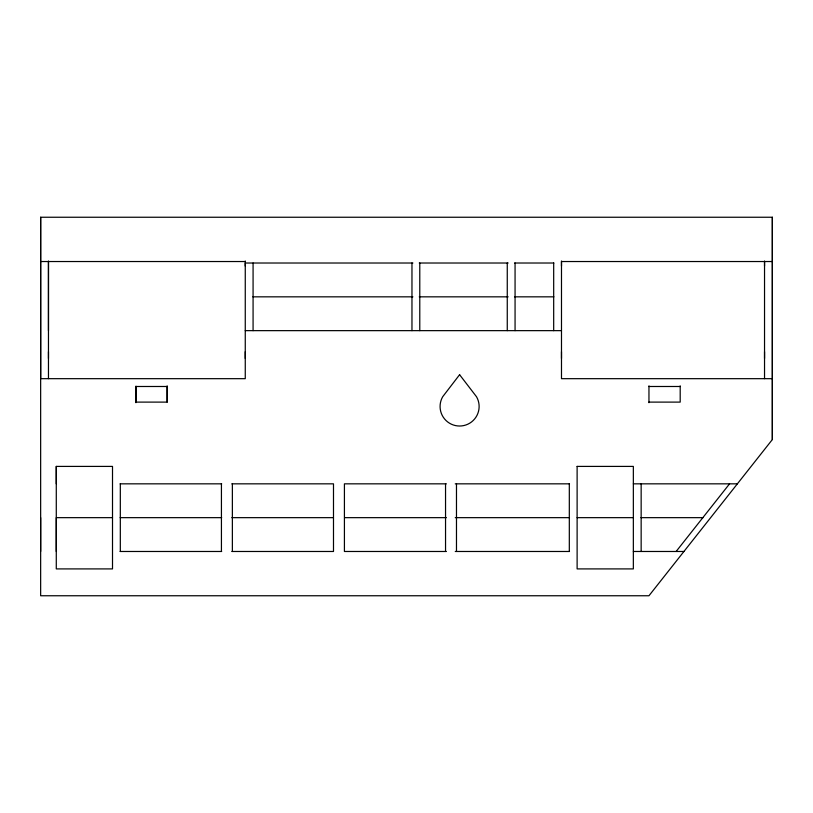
<?xml version="1.0" encoding="UTF-8"?>
<svg xmlns="http://www.w3.org/2000/svg" width="813" height="813" viewBox="0 0 813 813"><rect width="100%" height="100%" fill="white"/><g stroke="black" fill="none" stroke-linecap="round" stroke-linejoin="round"><path stroke-width="1.22" d="M40.65 217.244L40.65 595.756L648.957 595.756L772.35 439.559L772.35 217.244L40.65 217.244L40.66 378.675L245.262 378.675L245.262 263.016L412.902 263.016M48.465 378.675L48.465 261.532M56.28 466.408L56.28 568.907L112.509 568.907L112.509 466.408L56.28 466.408L56.28 483.847M120.314 551.478L120.314 483.837M167.173 402.11L167.173 386.49L135.934 386.49L135.934 402.11L167.173 402.11L167.173 385.86M221.431 551.478L221.431 483.837M232.366 551.478L232.366 483.837M253.077 330.647L253.077 263.016M411.967 330.647L411.967 263.016M419.782 330.647L419.782 263.016M445.544 551.478L445.544 483.837M456.479 551.478L456.479 483.837M553.683 330.647L553.683 263.016M569.313 551.478L569.313 483.837M641.152 551.478L641.152 483.837M648.957 402.689L648.957 385.86M680.196 385.86L680.196 402.11L648.957 402.11M764.535 378.675L764.535 261.532M676.131 551.478L729.556 483.837M40.66 261.532L245.262 261.532M772.35 261.532L561.488 261.532L561.488 378.675L772.35 378.675M419.254 263.016L508.155 263.016M514.507 263.016L553.877 263.016M252.884 296.836L412.902 296.836M419.254 296.836L508.155 296.836M514.507 296.836L553.877 296.836M245.262 330.647L561.488 330.647M648.957 386.49L680.196 386.49M120.121 483.837L221.675 483.837M231.827 483.837L333.493 483.837L333.493 551.478L231.827 551.478M446.367 483.837L344.417 483.837L344.417 551.478L446.367 551.478M455.25 483.837L569.507 483.837M633.347 483.837L737.371 483.837M112.509 517.657L56.28 517.657L56.27 551.478M120.121 517.657L221.675 517.657M231.827 517.657L333.391 517.657M344.814 517.657L446.367 517.657M455.25 517.657L569.507 517.657M577.118 517.657L633.347 517.657M640.949 517.657L703.052 517.657M120.121 551.478L221.675 551.478M455.25 551.478L569.507 551.478M633.347 551.478L683.936 551.478M772.35 217.244L772.35 439.559M764.535 261.014L764.535 266.034M764.535 351.734L764.535 358.452M561.488 261.014L561.488 266.034M561.488 351.734L561.488 358.452M515.066 263.016L515.066 330.647M507.261 263.016L507.261 330.647M245.262 261.014L245.262 266.034M245.262 351.734L245.262 358.452M135.934 386.175L135.934 402.689M48.465 261.014L48.465 330.647M48.465 351.734L48.465 358.452M40.65 517.657L40.65 551.478M577.118 466.408L577.118 568.907L633.347 568.907L633.347 466.408L577.118 466.408M459.599 374.702L442.699 396.734A19.522 19.522 0 0 0 459.599 426.022A19.522 19.522 0 0 0 476.509 396.734L459.599 374.702"/></g></svg>
